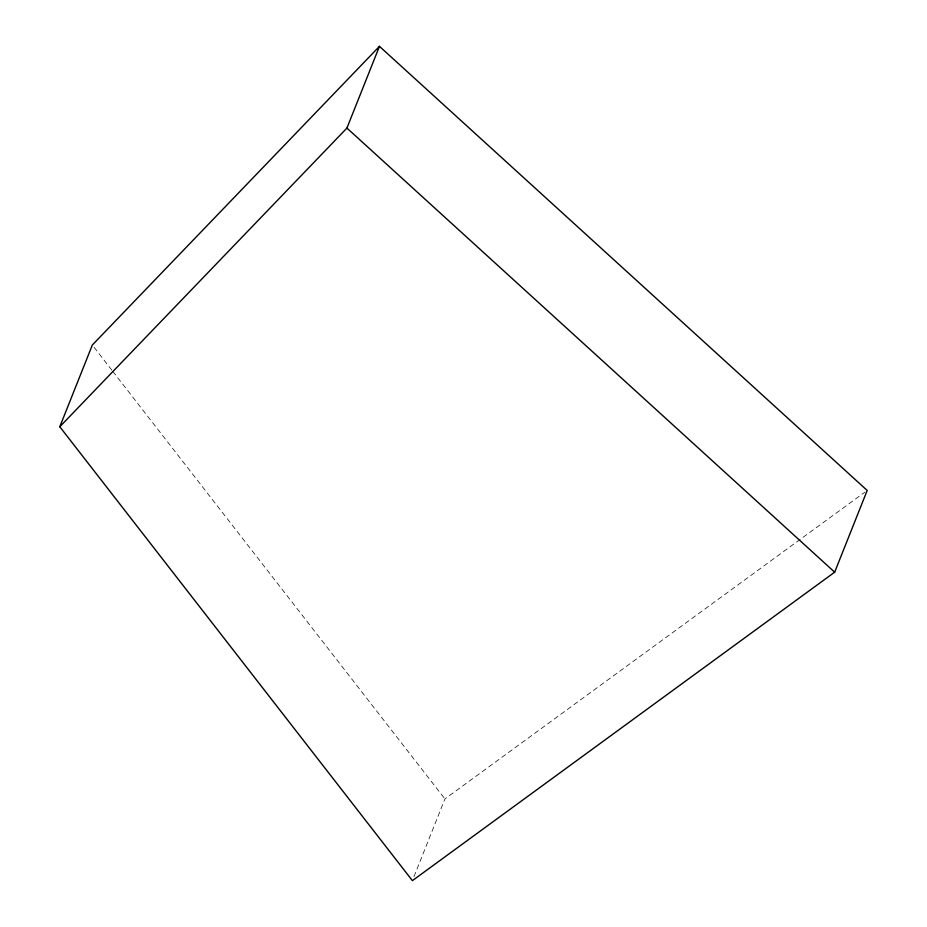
<?xml version="1.0" encoding="UTF-8"?>
<svg xmlns="http://www.w3.org/2000/svg" width="927" height="927" viewBox="0 0 927 927"><rect width="100%" height="100%" fill="white"/><g stroke="black" fill="none" stroke-linecap="round" stroke-linejoin="round"><path stroke-width="0.7" stroke-dasharray="4.63 3.48" d="M413.987 876.629L444.914 798.923L864.868 492.156M94.102 347.312L111.866 370.174M112.746 371.321L444.914 798.923"/><path stroke-width="1.39" d="M59.803 426.756L92.329 345.029L379.456 46.35L867.197 490.453L834.671 572.179L412.388 880.65L59.803 426.756L346.93 128.077L379.456 46.35M346.93 128.077L834.671 572.179"/></g></svg>
